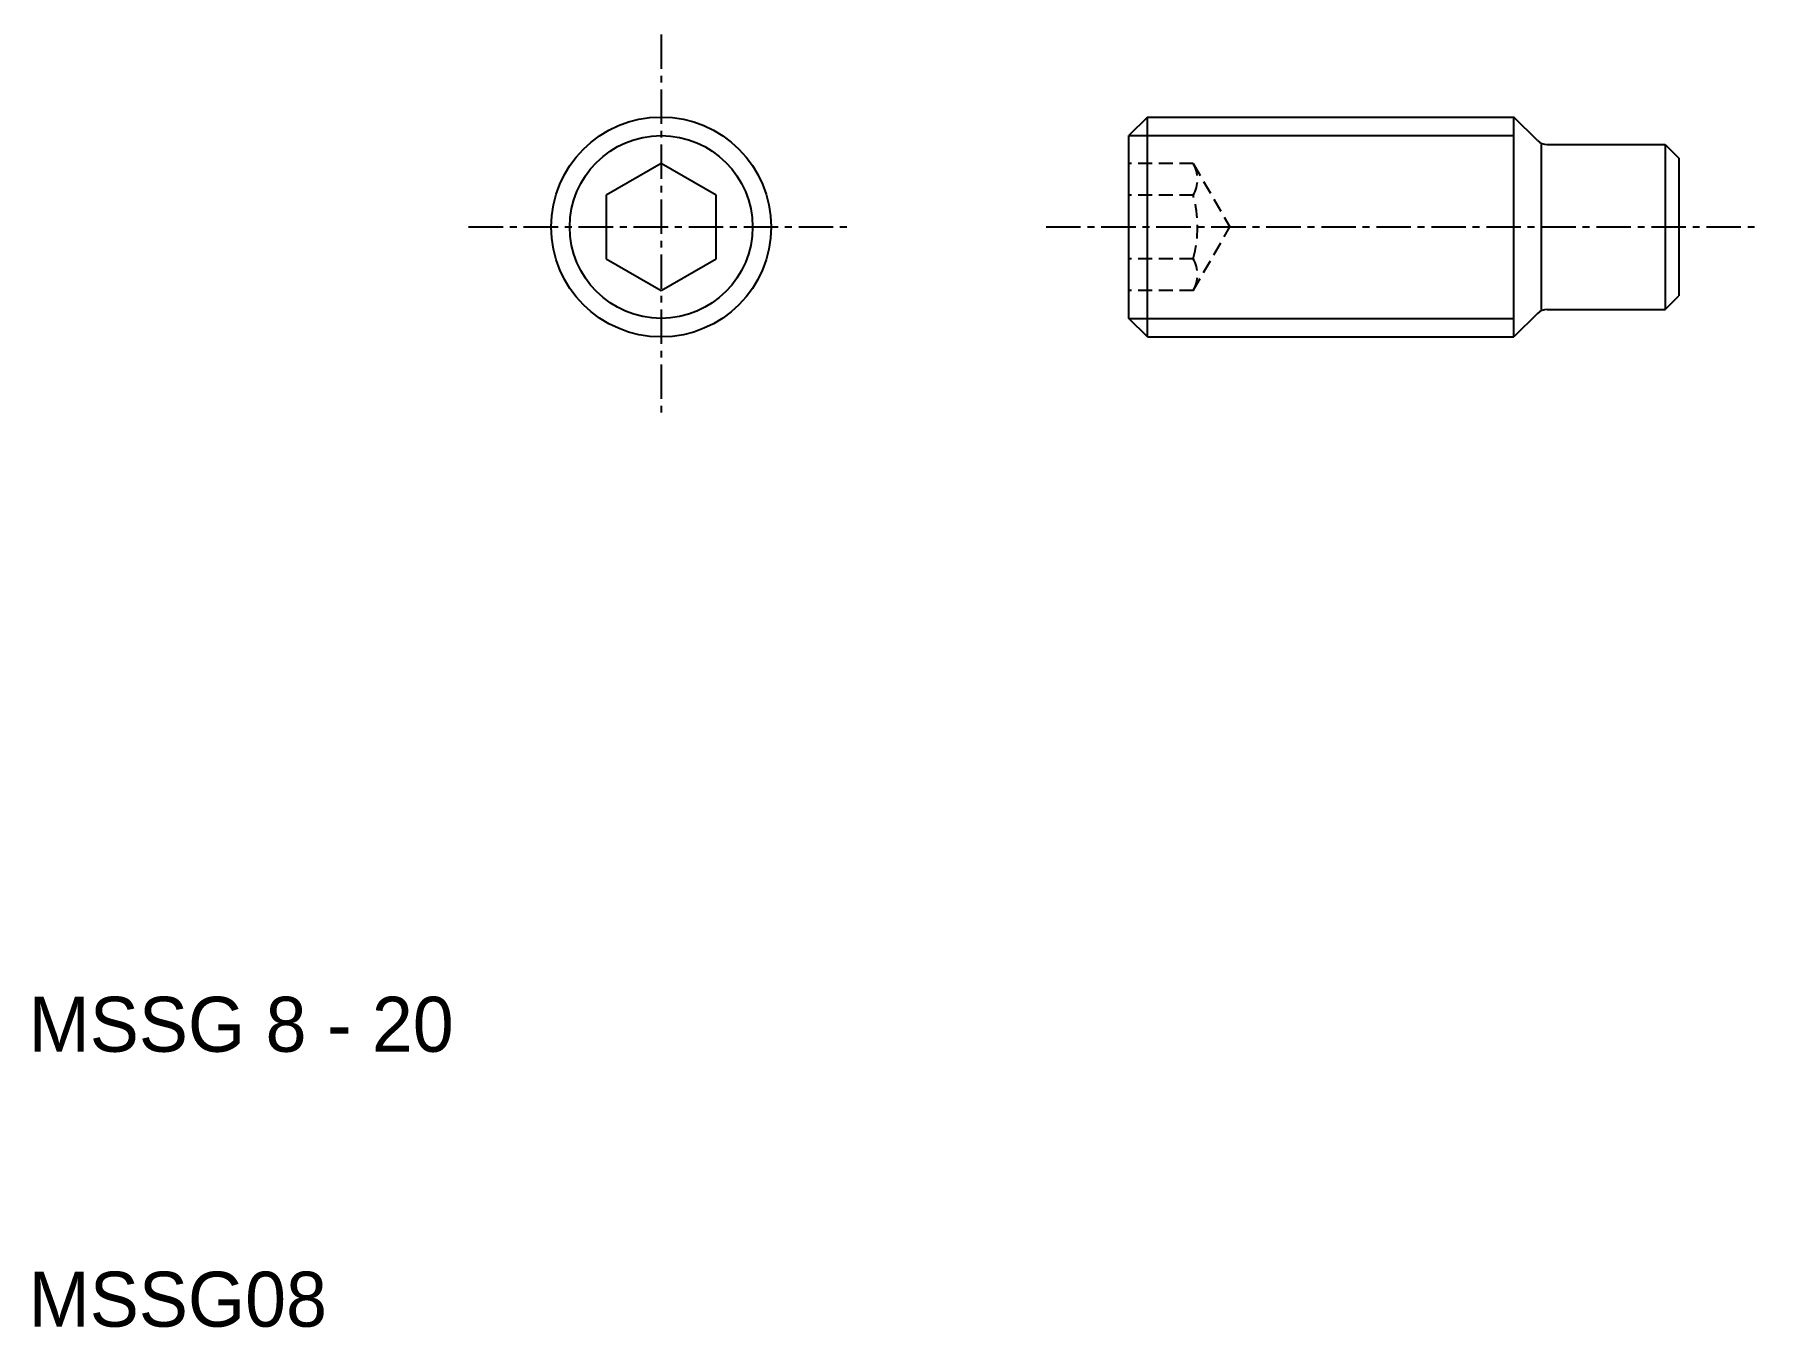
# Model space of a CAD drawing. Extents: x 10.2 to 73, y 10 to 57.
import ezdxf

# ---------------------------------------------------------------- set-up
doc = ezdxf.new("R2010")
doc.units = 0
doc.linetypes.add('CENTER', pattern=[2, 1.25, -0.25, 0.25, -0.25])
doc.linetypes.add('DASHED', pattern=[0.75, 0.5, -0.25])
doc.layers.get('0').update_dxf_attribs({"linetype": 'CONTINUOUS'})
doc.layers.add('CENTER', color=1, linetype='CENTER')

msp = doc.modelspace()

# ---------------------------------------------------------------- linework, layer by layer
at = {"color": 7, "linetype": 'CONTINUOUS'}
for p, q in [((50.676, 54), (50, 53.324)), ((50.676, 54), (64, 54)), ((50.676, 46), (50.676, 54)), ((64, 46), (64, 54)), ((64.854, 53.146), (64, 54)), ((50, 46.676), (50, 53.324)), ((65, 47), (65, 53)), ((65.207, 53), (69.5, 53)), ((69.5, 53), (70, 52.5)), ((69.5, 53), (69.5, 47)), ((33, 52.309), (31, 51.155)), ((35, 51.155), (33, 52.309)), ((70, 52.5), (70, 47.5)), ((31, 51.155), (31, 48.845)), ((35, 48.845), (35, 51.155)), ((31, 48.845), (33, 47.691)), ((33, 47.691), (35, 48.845)), ((69.5, 47), (70, 47.5)), ((50.676, 46), (50, 46.676)), ((64.854, 46.854), (64, 46)), ((65.207, 47), (69.5, 47)), ((50.676, 46), (64, 46))]:
    msp.add_line(p, q, dxfattribs=at)
at = {"color": 3, "linetype": 'CONTINUOUS'}
for p, q in [((50, 53.324), (64, 53.324)), ((50, 46.676), (64, 46.676))]:
    msp.add_line(p, q, dxfattribs=at)
at = {"color": 3, "linetype": 'DASHED'}
for p, q in [((52.345, 52.309), (50, 52.309)), ((52.345, 52.309), (53.679, 50)), ((52.345, 51.155), (50, 51.155)), ((52.345, 47.691), (53.679, 50)), ((52.345, 48.845), (50, 48.845)), ((52.345, 47.691), (50, 47.691))]:
    msp.add_line(p, q, dxfattribs=at)
at = {"color": 7, "linetype": 'CONTINUOUS'}
msp.add_circle((33, 50), 4, dxfattribs=at)
at = {"color": 3, "linetype": 'CONTINUOUS'}
msp.add_circle((33, 50), 3.324, dxfattribs=at)
at = {"color": 7, "linetype": 'CONTINUOUS'}
for centre, start, end in [((65.207, 53.5), 225, 270), ((65.207, 46.5), 90, 135)]:
    msp.add_arc(centre, 0.5, start, end, dxfattribs=at)
at = {"color": 3, "linetype": 'DASHED'}
for centre, radius, start, end in [((51.345, 51.732), 1.155, 330, 30), ((48.113, 50), 4.387, 344.73852, 15.26148), ((51.345, 48.268), 1.155, 330, 30)]:
    msp.add_arc(centre, radius, start, end, dxfattribs=at)
at = {"layer": 'CENTER', "color": 1, "linetype": 'CENTER'}
for p, q in [((33, 57), (33, 43)), ((26, 50), (40, 50)), ((47, 50), (73, 50))]:
    msp.add_line(p, q, dxfattribs=at)

# ---------------------------------------------------------------- texts
at = {"color": 7, "linetype": 'CONTINUOUS'}
for s, p in [('MSSG 8 - 20', (10, 20)), ('MSSG08', (10, 10))]:
    msp.add_text(s, height=2, dxfattribs=at).set_placement(p)

doc.saveas('drawing.dxf')
